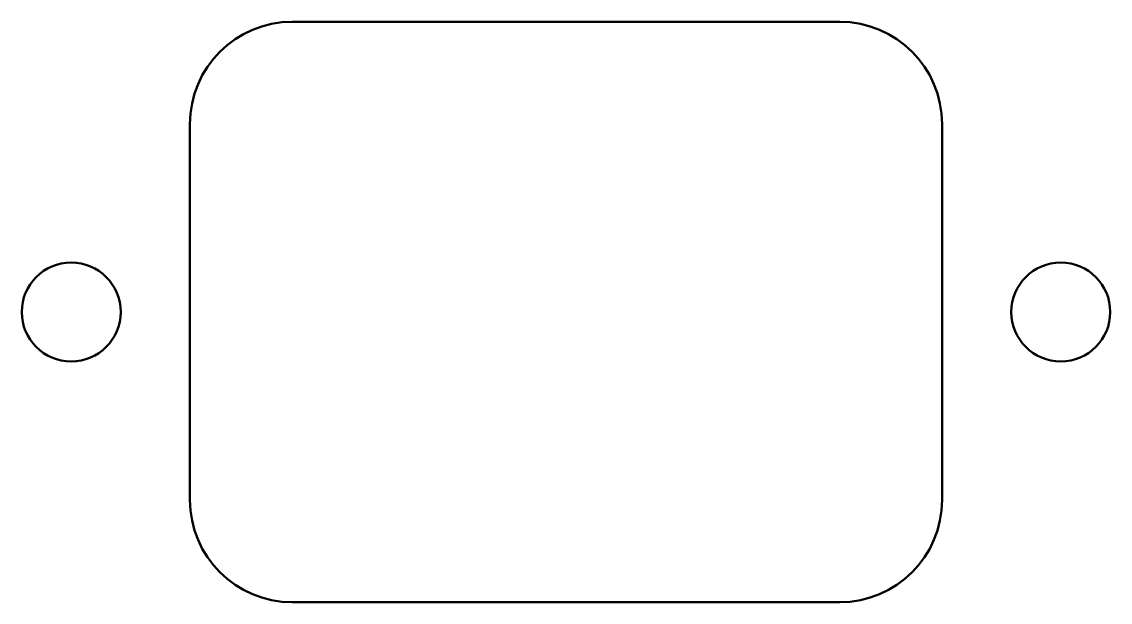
# Model space of a CAD drawing. Header units: millimetres. Extents: x -16.5 to 16.5, y -8.8 to 8.8.
import ezdxf

# ---------------------------------------------------------------- set-up
doc = ezdxf.new("R2010")
doc.units = ezdxf.units.MM
doc.layers.add('cutout', color=178, linetype='Continuous', lineweight=50, true_color=0x000000)

msp = doc.modelspace()

# ---------------------------------------------------------------- linework, layer by layer
at = {"layer": 'cutout'}
for p, q in [((-8.3, 8.8), (8.3, 8.8)), ((-11.4, -5.7), (-11.4, 5.7)), ((11.4, 5.7), (11.4, -5.7)), ((8.3, -8.8), (-8.3, -8.8))]:
    msp.add_line(p, q, dxfattribs=at)
for centre in [(-15, 0), (15, 0)]:
    msp.add_circle(centre, 1.5, dxfattribs=at)
for centre, start, end in [((-8.3, 5.7), 90, 180), ((8.3, 5.7), 0, 90), ((-8.3, -5.7), 180, 270), ((8.3, -5.7), 270, 0)]:
    msp.add_arc(centre, 3.1, start, end, dxfattribs=at)

doc.saveas('drawing.dxf')
